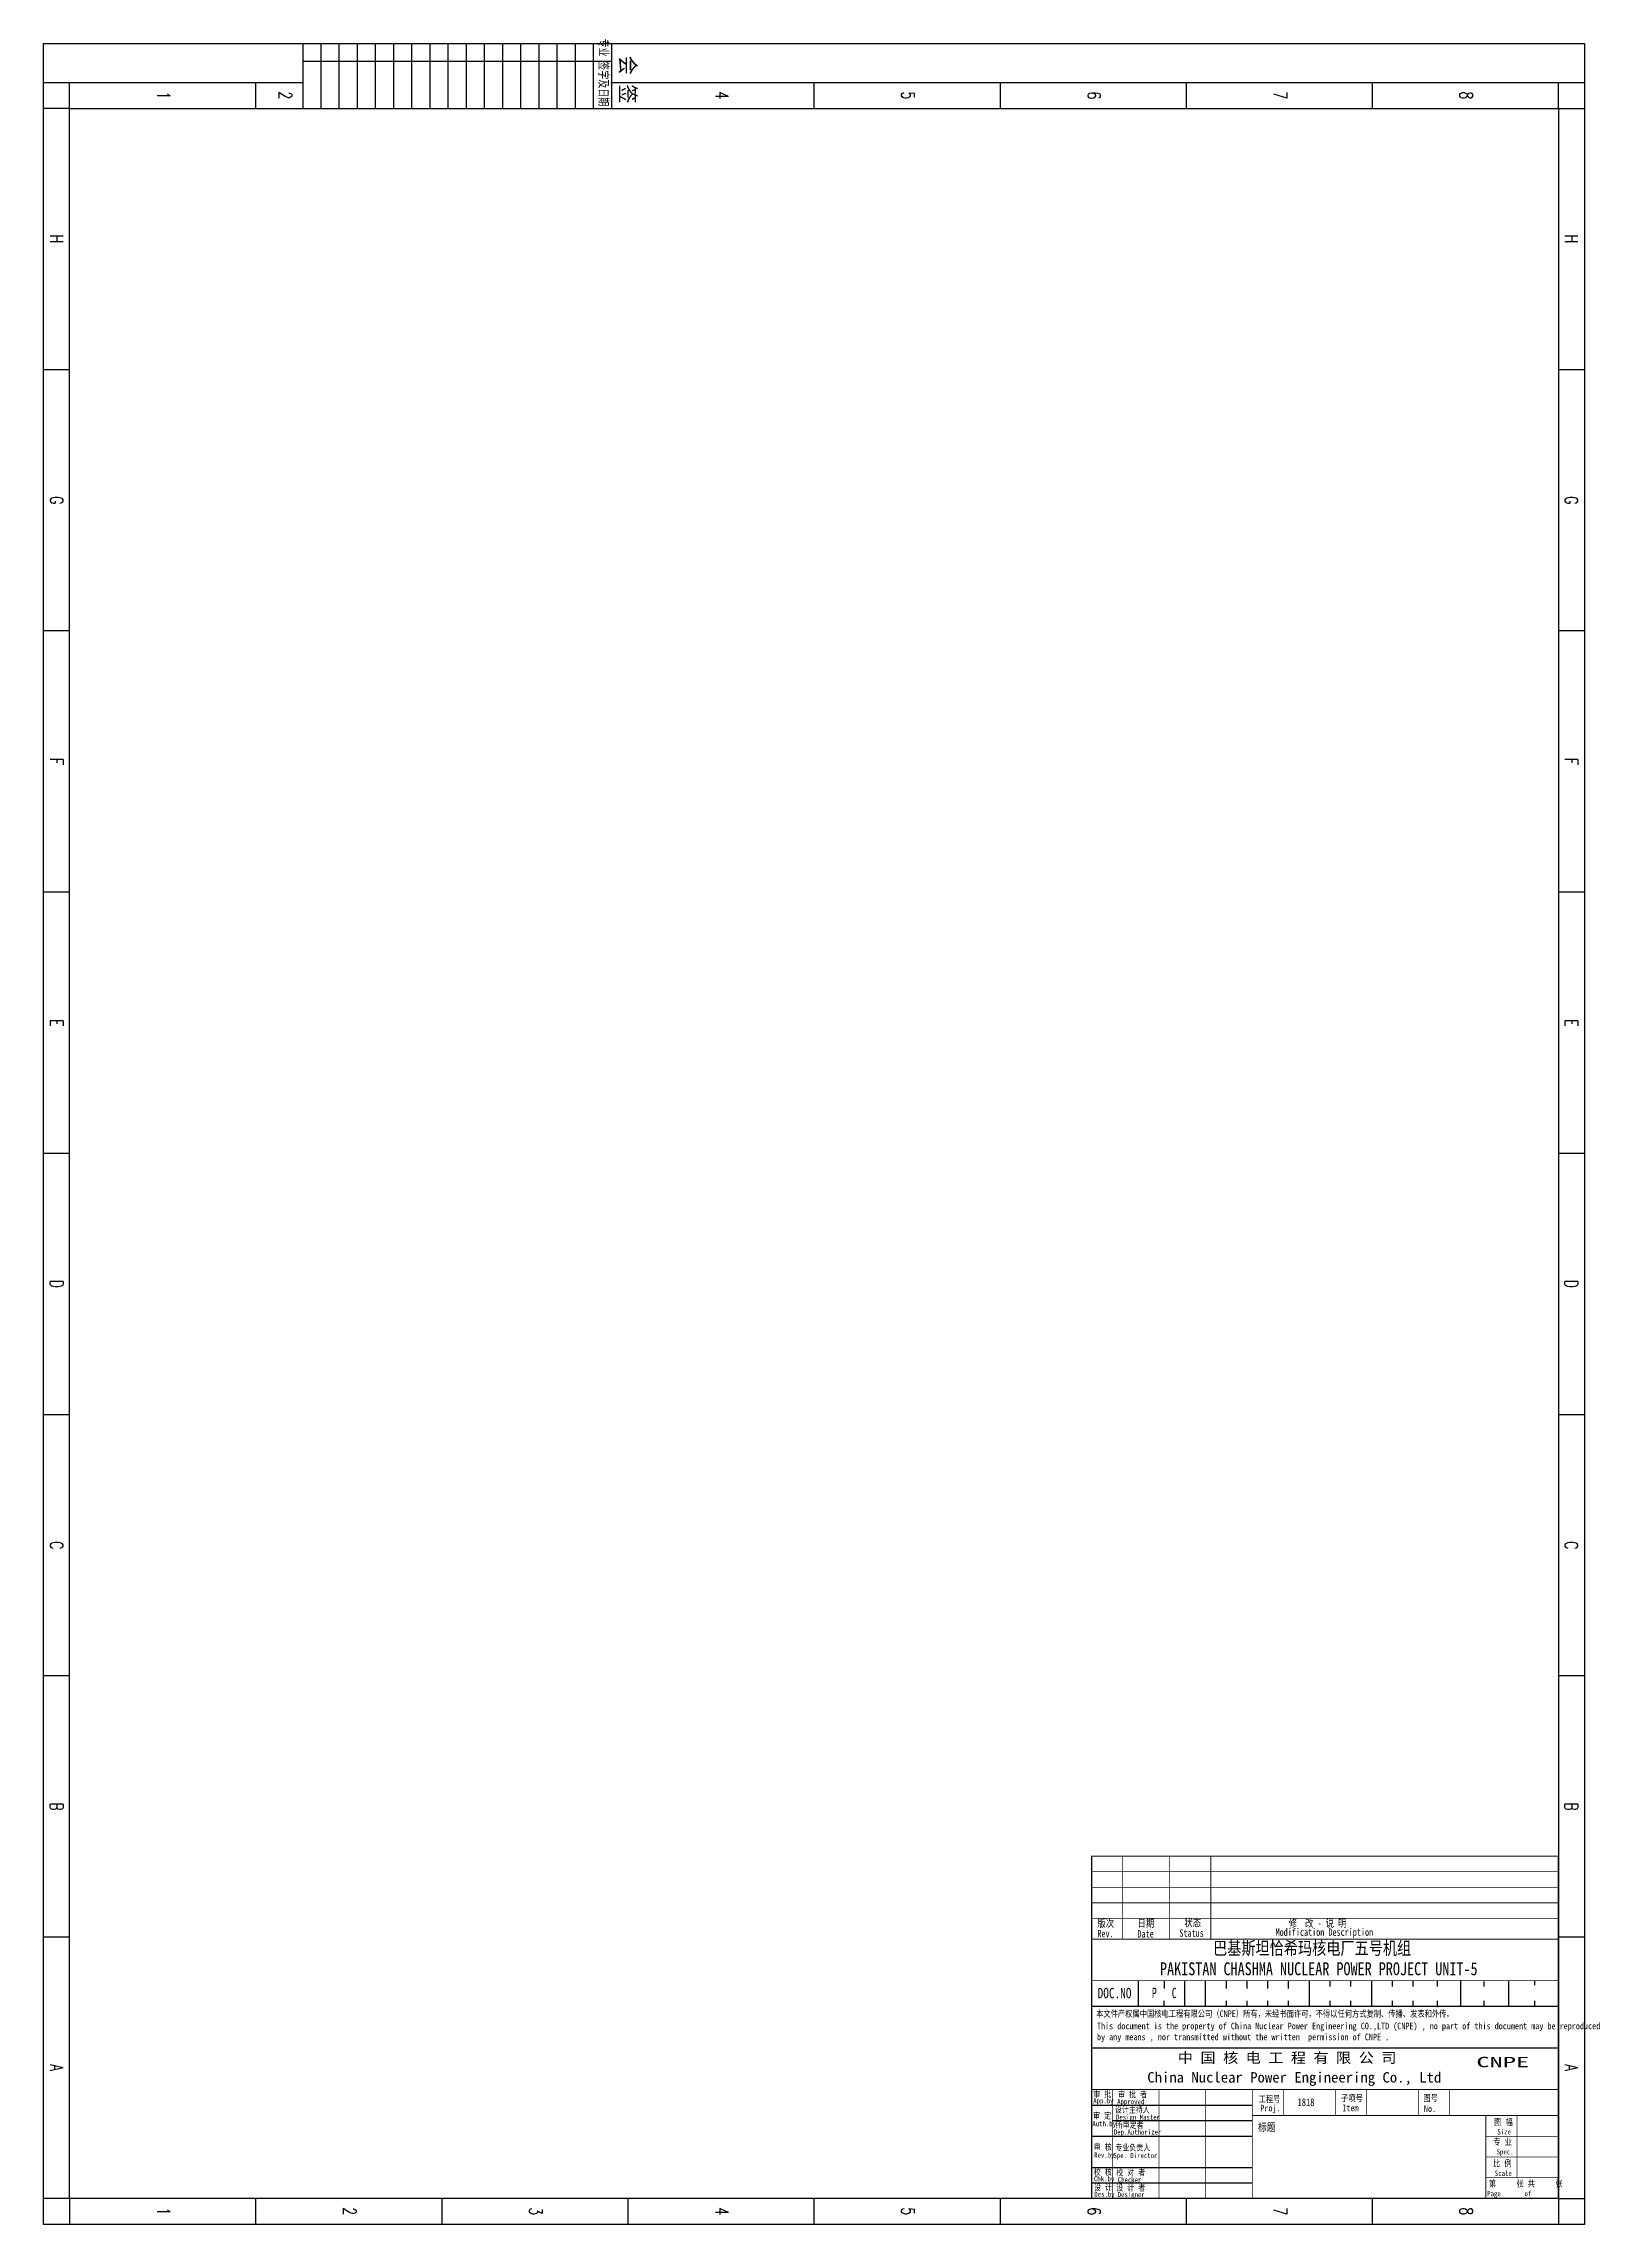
# Model space of a CAD drawing. Extents: x -1177 to -583, y 336 to 1177.
import ezdxf
from ezdxf.enums import TextEntityAlignment as Align

# ---------------------------------------------------------------- set-up
doc = ezdxf.new("R2010")
doc.units = 0
doc.header["$MEASUREMENT"] = 0
for name, color, linetype in [('1', 7, 'Continuous'), ('PUB_TEXT', 7, 'Continuous'), ('图框', 4, 'Continuous')]:
    doc.layers.add(name, color=color, linetype=linetype)
doc.styles.add('HZ', font='txt_____.ttf', dxfattribs={"width": 0.7, "bigfont": 'HZTXT'})
doc.styles.add('ROMAND', font='romand.shx', dxfattribs={"width": 0.7, "height": 200, "bigfont": 'OCHINESE.shx'})
doc.styles.add('宋体', font='', dxfattribs={"width": 0.7})
doc.styles.add('汉字', font='仿宋_GB2312.ttf', dxfattribs={"width": 0.8, "height": 4})
doc.styles.get('宋体').set_extended_font_data('SimSun')

# ---------------------------------------------------------------- blocks, each defined once
blk = doc.blocks.new('会签')
at = {"color": 0}
for p, q in [((3629.69, -1305.73), (3604.69, -1305.73)), ((3611.37, -1424.73), (3611.37, -1305.73)), ((3629.69, -1312.73), (3604.69, -1312.73)), ((3629.69, -1319.73), (3604.69, -1319.73)), ((3629.69, -1326.73), (3604.69, -1326.73)), ((3629.69, -1333.73), (3604.69, -1333.73)), ((3629.69, -1340.73), (3604.69, -1340.73)), ((3629.69, -1347.73), (3604.69, -1347.73)), ((3629.69, -1354.73), (3604.69, -1354.73)), ((3629.69, -1361.73), (3604.69, -1361.73)), ((3629.69, -1368.73), (3604.69, -1368.73)), ((3629.69, -1375.73), (3604.69, -1375.73)), ((3629.69, -1382.73), (3604.69, -1382.73)), ((3629.69, -1389.73), (3604.69, -1389.73)), ((3629.69, -1396.73), (3604.69, -1396.73)), ((3629.69, -1403.73), (3604.69, -1403.73)), ((3629.69, -1410.73), (3604.69, -1410.73)), ((3629.69, -1417.73), (3604.69, -1417.73)), ((3629.69, -1424.73), (3604.69, -1424.73))]:
    blk.add_line(p, q, dxfattribs=at)
for s, height, style, width, p in [('会 签  ', 6, 'HZ', 0.9, (3622.23, -1302.52)), ('专业 签字及日期', 3.8, 'ROMAND', 0.7, (3615.78, -1310.89))]:
    blk.add_text(s, height=height, dxfattribs=dict(at, style=style, width=width)).set_placement(p, align=Align.CENTER)
blk = doc.blocks.new('tk1')
at = {"layer": '图框'}
for p, q in [((-831, 584), (10, 584)), ((-831, -10), (-831, 584)), ((-816, 208.63), (-816, 584)), ((-806, 574), (-806, 584)), ((-705.25, 584), (-705.25, 574)), ((-604.5, 584), (-604.5, 574)), ((-503.75, 584), (-503.75, 574)), ((-403, 584), (-403, 574)), ((-302.25, 584), (-302.25, 574)), ((-201.5, 584), (-201.5, 574)), ((-100.75, 584), (-100.75, 574)), ((0, 574), (0, 584)), ((10, 584), (10, -10)), ((-806, 574), (-816, 574)), ((0, 574), (10, 574)), ((-816, 502.25), (-806, 502.25)), ((0, 502.25), (10, 502.25)), ((-816, 430.5), (-806, 430.5)), ((0, 430.5), (10, 430.5)), ((-816, 358.75), (-806, 358.75)), ((0, 358.75), (10, 358.75)), ((-816, 287), (-806, 287)), ((0, 287), (0, 0)), ((0, 287), (0, 0)), ((0, 287), (0, 0)), ((0, 287), (0, 0)), ((0, 287), (10, 287)), ((0, 215.25), (10, 215.25)), ((0, 143.5), (10, 143.5)), ((-816, -10), (-816, 89.94)), ((-816, 71.75), (-806, 71.75)), ((0, 71.75), (10, 71.75)), ((-806, 0), (-816, 0)), ((-806, 0), (-806, -10)), ((-705.25, 0), (-705.25, -10)), ((-604.5, 0), (-604.5, -10)), ((-503.75, 0), (-503.75, -10)), ((-403, 0), (-403, -10)), ((-302.25, 0), (-302.25, -10)), ((-201.5, 0), (-201.5, -10)), ((-201.5, 0), (-201.5, -10)), ((-100.75, 0), (-100.75, -10)), ((0, 0), (0, -10)), ((0, 0), (10, 0)), ((10, -10), (-831, -10))]:
    blk.add_line(p, q, dxfattribs=at)
at = {"layer": '图框', "color": 1}
for p, q in [((-806, 574), (0, 574)), ((-806, 0), (-806, 574)), ((0, 574), (0, 0)), ((0, 0), (-806, 0))]:
    blk.add_line(p, q, dxfattribs=at)
at = {"color": 0}
blk.add_blockref('会签', (-4435.65, 1514.73), dxfattribs=at)
at = {"layer": '图框', "style": 'HZ', "width": 0.7}
for s, p in [('H', (-755.63, 576.5)), ('G', (-654.88, 576.5)), ('F', (-554.13, 576.5)), ('E', (-453.38, 576.5)), ('D', (-352.63, 576.5)), ('C', (-251.88, 576.5)), ('B', (-151.13, 576.5)), ('A', (-50.38, 576.5)), ('8', (-811.04, 536.01)), ('8', (4.96, 536.01)), ('7', (-811.04, 464.26)), ('7', (4.96, 464.26)), ('6', (-811.04, 392.51)), ('6', (4.96, 392.51)), ('5', (-811.04, 320.76)), ('5', (4.96, 320.76)), ('4', (-811.04, 249.01)), ('4', (4.96, 249.01)), ('3', (4.96, 177.26)), ('2', (4.96, 105.51)), ('2', (-811.04, 80.69)), ('1', (-811.04, 33.76)), ('1', (4.96, 33.76)), ('H', (-755.63, -7.5)), ('G', (-654.88, -7.5)), ('F', (-554.13, -7.5)), ('E', (-453.38, -7.5)), ('D', (-352.63, -7.5)), ('C', (-251.88, -7.5)), ('B', (-151.13, -7.5)), ('A', (-50.38, -7.5))]:
    blk.add_text(s, height=5, dxfattribs=at).set_placement(p, align=Align.CENTER)

msp = doc.modelspace()

# ---------------------------------------------------------------- linework, layer by layer
at = {"linetype": 'Continuous'}
msp.add_line((-754.88, 429.93), (-754.88, 419.93), dxfattribs=at)
msp.add_line((-744.88, 429.93), (-744.88, 426.93))
at = {"layer": '1'}
for p, q in [((-593.2, 451.29), (-593.2, 451.29)), ((-593.2, 451.29), (-593.2, 451.29)), ((-593.2, 451.29), (-593.2, 451.29)), ((-593.2, 451.29), (-593.2, 451.29)), ((-744.88, 428.93), (-744.88, 428.93)), ((-736.88, 419.93), (-736.88, 429.93)), ((-728.88, 419.93), (-728.88, 429.93)), ((-720.88, 426.93), (-720.88, 429.93)), ((-712.88, 426.93), (-712.88, 429.93)), ((-704.88, 426.93), (-704.88, 429.93)), ((-696.88, 426.93), (-696.88, 429.93)), ((-688.88, 419.93), (-688.88, 429.93)), ((-680.88, 427.64), (-680.88, 429.93)), ((-672.88, 427.64), (-672.88, 429.93)), ((-664.88, 419.93), (-664.88, 429.93)), ((-656.88, 427.64), (-656.88, 429.93)), ((-648.88, 427.64), (-648.88, 429.93)), ((-639.51, 427.64), (-639.51, 429.93)), ((-630.51, 420.14), (-630.51, 430.14)), ((-621.51, 427.64), (-621.51, 429.64)), ((-612.01, 419.93), (-612.01, 429.93)), ((-602.01, 428.14), (-602.01, 430.03)), ((-744.88, 419.93), (-744.88, 422.14)), ((-720.88, 419.93), (-720.88, 422.14)), ((-712.88, 419.93), (-712.88, 422.14)), ((-704.88, 419.93), (-704.88, 422.14)), ((-696.88, 419.93), (-696.88, 422.14)), ((-680.88, 419.93), (-680.88, 422.14)), ((-672.88, 419.93), (-672.88, 422.14)), ((-656.88, 419.93), (-656.88, 422.14)), ((-648.88, 419.93), (-648.88, 422.14)), ((-639.51, 419.64), (-639.51, 422.14)), ((-621.51, 420.14), (-621.51, 422.14)), ((-602.01, 420.14), (-602.01, 422.14)), ((-592.88, 419.93), (-772.88, 419.93)), ((-592.88, 345.93), (-772.88, 345.93)), ((-592.88, 345.93), (-772.88, 345.93)), ((-592.88, 345.93), (-772.88, 345.93)), ((-592.88, 345.93), (-772.88, 345.93)), ((-592.88, 345.93), (-772.88, 345.93))]:
    msp.add_line(p, q, dxfattribs=at)
at = {"layer": '1', "color": 7, "ltscale": 0.8}
msp.add_line((-772.88, 441.82), (-772.88, 380.32), dxfattribs=at)
at = {"layer": '1', "color": 7}
for p, q in [((-593.17, 436.17), (-593.17, 436.17)), ((-593.17, 436.17), (-593.17, 436.17)), ((-593.17, 436.17), (-593.17, 436.17)), ((-593.17, 436.17), (-593.17, 436.17)), ((-772.88, 381.93), (-710.88, 381.93)), ((-764.88, 375.93), (-710.88, 375.93)), ((-772.88, 369.93), (-710.88, 369.93)), ((-772.88, 357.93), (-710.88, 357.93)), ((-772.88, 351.93), (-710.88, 351.93)), ((-592.88, 345.93), (-772.88, 345.93)), ((-592.88, 345.93), (-772.88, 345.93)), ((-592.88, 345.93), (-772.88, 345.93))]:
    msp.add_line(p, q, dxfattribs=at)
at = {"layer": '1', "color": 7, "const_width": 0.5}
for points in [[(-772.88, 345.93), (-592.88, 345.93), (-592.88, 477.93), (-772.88, 477.93)], [(-772.88, 403.93), (-592.88, 403.93), (-592.88, 345.93), (-772.88, 345.93)]]:
    msp.add_lwpolyline(points, close=True, dxfattribs=at)
at = {"layer": '1', "color": 7}
for points, const_width in [([(-772.88, 471.93), (-592.88, 471.93)], 0.3), ([(-760.88, 477.93), (-760.88, 445.93)], 0.3), ([(-742.88, 477.93), (-742.88, 445.93)], 0.3), ([(-726.88, 477.93), (-726.88, 445.93)], 0.3), ([(-772.88, 465.93), (-592.88, 465.93)], 0.3), ([(-772.88, 459.93), (-592.88, 459.93)], 0.3), ([(-772.88, 453.93), (-592.88, 453.93)], 0.3), ([(-772.88, 445.93), (-592.88, 445.93)], 0.3), ([(-772.88, 429.93), (-592.88, 429.93)], 0.3), ([(-754.88, 429.93), (-754.88, 419.93)], 0.3), ([(-772.88, 419.93), (-592.88, 419.93)], 0.3), ([(-772.88, 419.93), (-592.88, 419.93)], 0.3), ([(-772.88, 387.93), (-592.88, 387.93)], 0.3), ([(-764.88, 387.93), (-764.88, 345.93)], 0.3), ([(-746.88, 387.93), (-746.88, 345.93)], 0.3), ([(-728.88, 387.93), (-728.88, 345.93)], 0.3), ([(-710.88, 387.93), (-710.88, 345.93)], 0.3), ([(-698.88, 387.93), (-698.88, 377.93)], 0.25), ([(-678.88, 387.93), (-678.88, 377.93)], 0.25), ([(-666.88, 387.93), (-666.88, 377.93)], 0.25), ([(-646.88, 387.93), (-646.88, 377.93)], 0.25), ([(-634.88, 387.93), (-634.88, 377.93)], 0.25), ([(-710.88, 377.93), (-592.88, 377.93)], 0.3), ([(-620.88, 377.93), (-620.88, 345.93)], 0.3), ([(-592.88, 369.93), (-620.88, 369.93)], 0.25), ([(-608.88, 377.93), (-608.88, 353.93)], 0.25), ([(-592.88, 361.93), (-620.88, 361.93)], 0.25), ([(-592.88, 353.93), (-620.88, 353.93)], 0.25)]:
    msp.add_lwpolyline(points, dxfattribs=dict(at, const_width=const_width))
at = {"layer": '1', "const_width": 0.3}
msp.add_lwpolyline([(-764.88, 387.93), (-764.88, 345.93)], dxfattribs=at)
at = {"layer": '图框'}
for p, q in [((-1166.88, 345.93), (-1166.88, 525.93)), ((-592.88, 345.93), (-772.88, 345.93)), ((-592.88, 345.93), (-772.88, 345.93)), ((-592.88, 345.93), (-772.88, 345.93)), ((-592.88, 345.93), (-772.88, 345.93)), ((-592.88, 345.93), (-772.88, 345.93))]:
    msp.add_line(p, q, dxfattribs=at)

# ---------------------------------------------------------------- block references
at = {"linetype": 'Continuous', "rotation": 270}
msp.add_blockref('tk1', (-1166.88, 345.93), dxfattribs=at)

# ---------------------------------------------------------------- texts
at = {"linetype": 'Continuous', "char_height": 4, "attachment_point": 5, "style": '宋体'}
for s, width, insert in [('P', 5.7748, (-748.67, 425.21)), ('C', 6.7601, (-741.01, 425.14))]:
    msp.add_mtext_dynamic_manual_height_columns(s, width=width, gutter_width=1, heights=[0], dxfattribs=dict(at, insert=insert))
at = {"layer": '1', "style": '汉字', "width": 0.8}
for s, height, p in [('版次', 2.88, (-770.62, 450.59)), ('Rev.', 2.88, (-770.62, 446.62)), ('Date', 2.88, (-755.18, 446.56)), ('日期 ', 2.88, (-755.18, 450.59)), ('Status', 2.88, (-739.01, 446.84)), ('状态', 2.88, (-737.09, 450.8)), ('Modification Description', 2.88, (-701.93, 447.21)), ('修  改 - 说 明', 2.88, (-696.92, 450.64)), ('巴基斯坦恰希玛核电厂五号机组', 5, (-726.02, 439.94)), ('PAKISTAN CHASHMA NUCLEAR POWER PROJECT UNIT-5', 5, (-746.49, 432)), ('审 批', 2.4, (-772.23, 384.94)), ('审 批 者', 2.4, (-762.66, 384.86)), ('App.by', 2, (-772.21, 382.61)), ('审 定', 2.4, (-772.27, 376.65)), ('设计主持人', 2.4, (-763.89, 378.97)), ('Approved', 2, (-762.98, 382.27)), ('Proj.', 2.5, (-707.78, 379.54)), ('Item', 2.5, (-676.21, 379.57)), ('No.', 2.5, (-644.73, 379.29)), ('Auth.by', 2, (-772.55, 373.77)), ('Dep.Authorizer', 2, (-764.26, 370.53)), ('所审定者', 2.4, (-763.57, 373.1)), ('Design Master', 2, (-763.45, 376.29)), ('标题', 3, (-708.7, 371.89)), ('图 幅', 2.5, (-617.68, 374.2)), ('Size', 2, (-616.43, 370.6)), ('审 核', 2.4, (-772.04, 364.59)), ('Rev.by', 2, (-771.87, 361.71)), ('Spe. Director', 2, (-764.45, 361.51)), ('专业负责人', 2.4, (-763.67, 364.36)), ('专 业', 2.5, (-617.96, 366.51)), ('Spec.', 2, (-616.7, 362.91)), ('校 核', 2.4, (-772.03, 354.96)), ('Chk.by', 2, (-771.94, 352.51)), ('校 对 者', 2.4, (-763.35, 354.72)), ('Checker', 2, (-762.78, 352.15)), ('第     张 共     张', 2.5, (-619.72, 350.42)), ('比 例', 2.5, (-618.09, 358.22)), ('Scale', 2, (-617.41, 354.62)), ('设 计', 2.4, (-771.95, 349.02)), ('Des.by', 2, (-771.79, 346.57)), ('设 计 者', 2.4, (-763.35, 348.87)), ('Designer', 2, (-762.82, 346.45)), ('Page       of  ', 2, (-620.33, 346.82))]:
    msp.add_text(s, height=height, dxfattribs=at).set_placement(p)
at = {"layer": '1', "color": 7, "style": '宋体', "width": 0.8}
msp.add_text('DOC.NO', height=4, dxfattribs=at).set_placement((-770.53, 423.14))
at = {"layer": '1', "ltscale": 0.8, "style": '汉字', "width": 0.8}
for s, height, p in [('本文件产权属中国核电工程有限公司（CNPE）所有，未经书面许可，不得以任何方式复制、传播、发表和外传。', 2.5, (-771.11, 415.93)), ('This document is the property of China Nuclear Power Engineering CO.,LTD (CNPE) , no part of this document may be reproduced ', 2.5, (-770.79, 411.19)), ('by any means , nor transmitted without the written  permission of CNPE .', 2.5, (-770.79, 406.95)), ('工程号', 2.5, (-708.46, 383.05)), ('1818', 3, (-693.44, 381.55)), ('子项号', 2.5, (-676.66, 383.37)), ('图号', 2.5, (-644.95, 383.44))]:
    msp.add_text(s, height=height, dxfattribs=at).set_placement(p)
at = {"layer": 'PUB_TEXT', "style": '汉字'}
for s, width, p, p2 in [('中 国 核 电 工 程 有 限 公 司', 1.049388, (-739.59, 398.19), (-655.36, 398.19)), ('CNPE', 1.843009, (-624.53, 396.54), (-604.13, 396.54)), ('China Nuclear Power Engineering Co., Ltd', 1.023647, (-751.37, 390.64), (-638.05, 390.64))]:
    msp.add_text(s, height=4, dxfattribs=dict(at, width=width)).set_placement(p, p2, align=Align.FIT)

doc.saveas('drawing.dxf')
